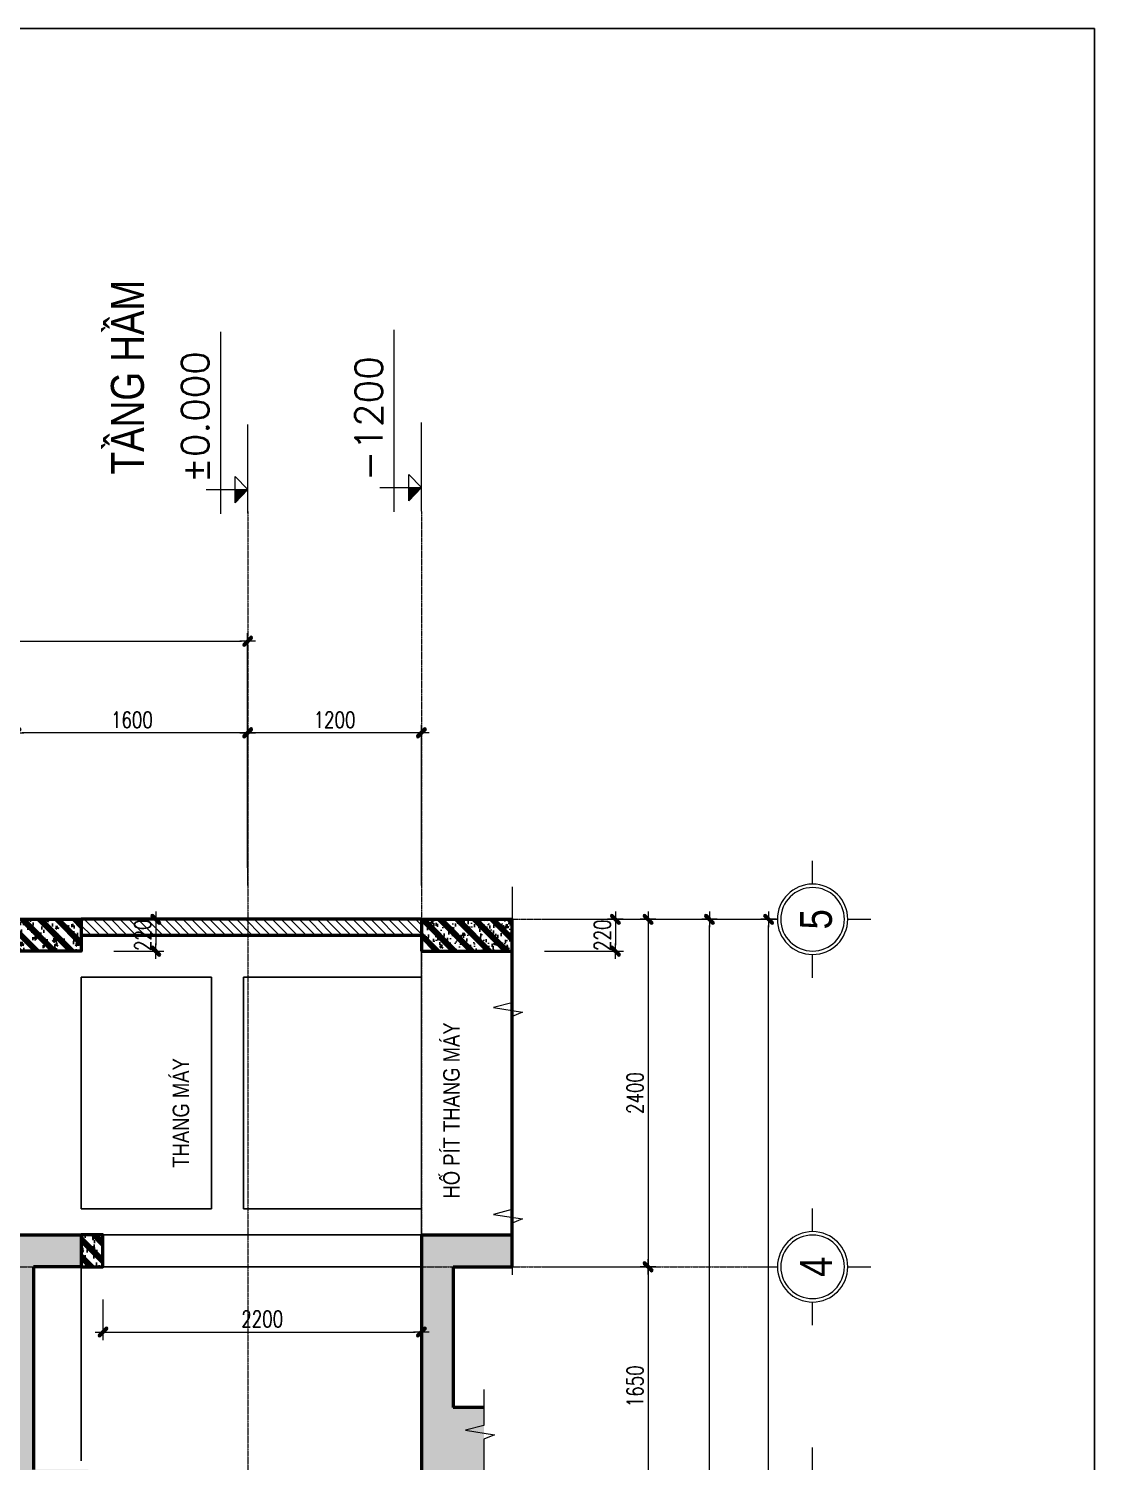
# Model space of a CAD drawing. Extents: x -165145 to 691808, y -202842 to 311040.
# Drawn here: x 72166 to 79529, y 47736 to 57630 of the extents above; entities that cross this region are included whole.
import ezdxf
from ezdxf.enums import TextEntityAlignment as Align

# ---------------------------------------------------------------- set-up
doc = ezdxf.new("R2010")
doc.units = 0
doc.header["$LTSCALE"] = 10
doc.header["$MEASUREMENT"] = 0
doc.linetypes.add('HIDDEN', pattern=[2.3807, 1.587, -0.7937])
doc.linetypes.add('TIM', pattern=[26.01, 10, -3, 0.01, -3, 10])
doc.layers.get('0').update_dxf_attribs({"linetype": 'CONTINUOUS'})
doc.layers.get('Defpoints').update_dxf_attribs({"color": 5, "linetype": 'CONTINUOUS'})
for name, color, linetype, lineweight in [('ARROWS', 1, 'CONTINUOUS', 0), ('DIM', 8, 'CONTINUOUS', 13), ('GE_KC_NETKHUAT', 9, 'HIDDEN', 20), ('netchia', 2, 'CONTINUOUS', 20), ('TEXT', 4, 'CONTINUOUS', 20), ('THAY', 147, 'CONTINUOUS', 25), ('TRUC', 251, 'TIM', 5), ('wall', 7, 'CONTINUOUS', 50)]:
    doc.layers.add(name, color=color, linetype=linetype, lineweight=lineweight)
doc.styles.add('ROMANS', font='romans', dxfattribs={"width": 0.75, "bigfont": 'vns'})
doc.styles.add('VNARIALH', font='', dxfattribs={"width": 0.75})
doc.styles.add('VnArialNarrowH', font='')
doc.styles.add('VNCC-Arial', font='arial.ttf', dxfattribs={"width": 0.8})
doc.styles.get('VNARIALH').set_extended_font_data('.VnArialH')
doc.styles.get('VnArialNarrowH').set_extended_font_data('.VnArial NarrowH')
doc.dimstyles.new('fit0.75', dxfattribs={"dimscale": 0.5625, "dimtxt": 200, "dimasz": 75, "dimexe": 100, "dimexo": 400, "dimgap": 0.03, "dimtad": 0, "dimdec": 0, "dimdsep": 46, "dimtxsty": 'ROMANS', "dimblk": 'alex', "dimcen": 150, "dimclrd": 8, "dimclre": 8, "dimclrt": 7, "dimaunit": 1, "dimadec": 0, "dimazin": 0, "dimtfac": 0.072, "dimtdec": 0, "dimtix": 1, "dimtmove": 2, "dimatfit": 3, "dimldrblk": 'a-01', "dimfxl": 100, "dimtvp": 0.8, "dimtolj": 1, "dimarcsym": 0})
pattern_1 = [(50, (17468.87, 11417.71), (143.45204, -12.5504), [15, -165]), (355, (17468.87, 11417.71), (-27.7503, 150.4384), [12, -132]), (100.4514, (17480.82, 11416.66), (115.7019, 137.8879), [12.748, -140.2284]), (46.1842, (17468.87, 11457.7), (213.4482, -33.1038), [22.5, -247.5]), (96.6356, (17486.66, 11454.95), (186.9325, 194.8236), [19.122, -210.3426]), (351.1842, (17468.87, 11457.7), (186.9324, 194.8237), [18, -198]), (21, (17488.87, 11447.71), (119.3814, -80.5238), [15, -165]), (326, (17488.87, 11447.71), (48.6631, 145.03), [12, -132]), (71.4514, (17498.82, 11441), (168.0445, 64.5061), [12.748, -140.2284]), (37.5, (17468.87, 11417.71), (2.43197, 66.57877), [0, -130.4, 0, -134, 0, -132.5]), (7.5, (17468.87, 11417.71), (52.6139, 78.88234), [0, -76.4, 0, -127.4, 0, -50.5]), (327.5, (17424.27, 11417.71), (106.76449, -4.51097), [0, -50, 0, -156, 0, -207]), (317.5, (17404.27, 11417.71), (116.63723, 20.021), [0, -65, 0, -103.6, 0, -147]), (45, (17468.87, 11417.71), (-60.10408, 60.10408), []), (45, (17468.87, 11442.21), (-60.10408, 60.10408), [])]

# ---------------------------------------------------------------- blocks, each defined once
blk = doc.blocks.new('tentruc')
at = {"layer": 'DIM'}
for p, q in [((0, 311), (0, 516)), ((-516, 0), (-311, 0)), ((-516, 0), (-311, 0)), ((311, 0), (516, 0)), ((311, 0), (516, 0)), ((0, -516), (0, -311))]:
    blk.add_line(p, q, dxfattribs=at)
at = {"layer": 'DIM', "ltscale": 0.5}
blk.add_circle((0, 0), 311, dxfattribs=at)
at = {"layer": 'DIM'}
blk.add_circle((0, 0), 281, dxfattribs=at)
at = {"layer": 'DIM', "color": 7, "linetype": 'ByBlock', "ltscale": 0.5, "style": 'VNARIALH', "width": 1.1}
blk.add_attdef('A', text='', height=281, dxfattribs=at).set_placement((0, -107), align=Align.CENTER)
blk = doc.blocks.new('alex')
at = {"layer": 'ARROWS'}
h = blk.add_hatch(color=1, dxfattribs=at)
edge = h.paths.add_edge_path()
edge.add_line((0.4, 0.74), (-0.74, -0.4))
edge.add_ellipse((-0.57, -0.57), major_axis=(0.17, 0.17), ratio=1, start_angle=90, end_angle=270)
edge.add_line((-0.4, -0.74), (0.74, 0.4))
edge.add_ellipse((0.57, 0.57), major_axis=(0.17, 0.17), ratio=1, start_angle=270, end_angle=450)
blk.add_lwpolyline([(0.4, 0.74), (-0.74, -0.4, 1), (-0.4, -0.74), (0.74, 0.4, 1)], format="xyb", close=True, dxfattribs=at)
at = {"layer": 'netchia', "color": 2}
for p, q in [((1.27, 0), (-1.27, 0)), ((0, -1.27), (0, 1.27))]:
    blk.add_line(p, q, dxfattribs=at)
blk = doc.blocks.new('*D2783')
at = {"layer": 'Defpoints', "color": 0, "ltscale": 3, "transparency": 16777216}
for p in [(70019, 41039.4), (69568.6, 38839.7), (70019, 38839.7)]:
    blk.add_point(p, dxfattribs=at)
at = {"layer": 'DIM', "color": 8, "lineweight": -2, "ltscale": 3, "transparency": 16777216}
for p, q in [((69794, 41039.4), (69512.4, 41039.4)), ((69568.6, 40997.2), (69568.6, 38881.9)), ((69794, 38839.7), (69512.4, 38839.7))]:
    blk.add_line(p, q, dxfattribs=at)
at = {"layer": 'DIM', "color": 8, "lineweight": -2, "ltscale": 3, "transparency": 16777216, "xscale": 42.1875, "yscale": 42.1875, "zscale": 42.1875}
for p, rotation in [((69568.6, 41039.4), 90.00043988019083), ((69568.6, 38839.7), 270.0004398801908)]:
    blk.add_blockref('alex', p, dxfattribs=dict(at, rotation=rotation))
at = {"layer": 'DIM', "color": 7, "ltscale": 3, "transparency": 16777216, "insert": (69658.6, 39939.5), "char_height": 112.5, "attachment_point": 5, "rotation": 270.00044, "style": 'ROMANS'}
blk.add_mtext('\\A1;2200', dxfattribs=at)
blk = doc.blocks.new('a-01')
at = {"layer": 'ARROWS'}
blk.add_hatch(color=256, dxfattribs=at).paths.add_polyline_path([(-1.8, 0.49), (-1.8, -0.49), (0, 0)])
at = {"layer": 'netchia'}
blk.add_lwpolyline([(-1.8, 0.49), (-1.8, -0.49), (0, 0), (0, 0)], close=True, dxfattribs=at)
blk = doc.blocks.new('*D2788')
at = {"layer": 'Defpoints', "color": 0, "ltscale": 3, "transparency": 16777216}
for p in [(72427.2, 40039.8), (73706.6, 40039.9), (72427.2, 38839.8)]:
    blk.add_point(p, dxfattribs=at)
at = {"layer": 'DIM', "color": 8, "lineweight": -2, "ltscale": 3, "transparency": 16777216}
for p, q in [((72652.2, 40039.8), (73762.9, 40039.9)), ((73706.6, 38881.9), (73706.6, 39997.7)), ((72652.2, 38839.8), (73762.9, 38839.8))]:
    blk.add_line(p, q, dxfattribs=at)
at = {"layer": 'DIM', "color": 8, "lineweight": -2, "ltscale": 3, "transparency": 16777216, "xscale": 42.1875, "yscale": 42.1875, "zscale": 42.1875}
for p, rotation in [((73706.6, 40039.9), 90.00043988019083), ((73706.6, 38839.8), 270.0004398801908)]:
    blk.add_blockref('alex', p, dxfattribs=dict(at, rotation=rotation))
at = {"layer": 'DIM', "color": 7, "ltscale": 3, "transparency": 16777216, "insert": (73796.6, 39439.8), "char_height": 112.5, "attachment_point": 5, "rotation": 270.00044, "style": 'ROMANS'}
blk.add_mtext('\\A1;1200', dxfattribs=at)
blk = doc.blocks.new('*D2789')
at = {"layer": 'Defpoints', "color": 0, "ltscale": 3, "transparency": 16777216}
for p in [(72427.1, 41639.4), (73706.6, 41639.4), (72427.2, 40039.8)]:
    blk.add_point(p, dxfattribs=at)
at = {"layer": 'DIM', "color": 8, "lineweight": -2, "ltscale": 3, "transparency": 16777216}
for p, q in [((72652.1, 41639.4), (73762.8, 41639.4)), ((73706.6, 40082), (73706.6, 41597.2)), ((72652.2, 40039.8), (73762.9, 40039.9))]:
    blk.add_line(p, q, dxfattribs=at)
at = {"layer": 'DIM', "color": 8, "lineweight": -2, "ltscale": 3, "transparency": 16777216, "xscale": 42.1875, "yscale": 42.1875, "zscale": 42.1875}
for p, rotation in [((73706.6, 41639.4), 90.00043988019083), ((73706.6, 40039.9), 270.0004398801908)]:
    blk.add_blockref('alex', p, dxfattribs=dict(at, rotation=rotation))
at = {"layer": 'DIM', "color": 7, "ltscale": 3, "transparency": 16777216, "insert": (73796.6, 40839.6), "char_height": 112.5, "attachment_point": 5, "rotation": 270.00044, "style": 'ROMANS'}
blk.add_mtext('\\A1;1600', dxfattribs=at)
blk = doc.blocks.new('*D2802')
at = {"layer": 'Defpoints', "color": 0, "transparency": 16777216}
for p in [(54919, 38424.7), (72419, 38204.8), (72419, 36441.3)]:
    blk.add_point(p, dxfattribs=at)
at = {"layer": 'DIM', "color": 8, "lineweight": -2, "transparency": 16777216}
for p, q in [((54919, 38199.7), (54919, 36385)), ((72419, 37979.8), (72419, 36385)), ((54961.2, 36441.3), (72376.9, 36441.3))]:
    blk.add_line(p, q, dxfattribs=at)
at = {"layer": 'DIM', "color": 8, "lineweight": -2, "transparency": 16777216, "xscale": 42.1875, "yscale": 42.1875, "zscale": 42.1875, "rotation": 180}
blk.add_blockref('alex', (54919, 36441.3), dxfattribs=at)
at = {"layer": 'DIM', "color": 8, "lineweight": -2, "transparency": 16777216, "xscale": 42.1875, "yscale": 42.1875, "zscale": 42.1875}
blk.add_blockref('alex', (72419, 36441.3), dxfattribs=at)
at = {"layer": 'DIM', "color": 7, "transparency": 16777216, "insert": (65569.4, 36531.3), "char_height": 112.5, "attachment_point": 5, "style": 'ROMANS'}
blk.add_mtext('\\A1;17500', dxfattribs=at)
blk = doc.blocks.new('cot0.000')
at = {"linetype": 'ByBlock', "ltscale": 0.5}
blk.add_hatch(color=7, dxfattribs=at).paths.add_polyline_path([(0, 64.9), (-67.1, 64.9), (0, 0)])
at = {"color": 7, "linetype": 'ByBlock', "ltscale": 0.5}
for p, q in [((0, 212.1), (0, 0)), ((-123.6, 138.4), (806.7, 138.4)), ((-121.4, 0), (332.4, 0)), ((0, 0), (-67.1, 64.9)), ((-67.1, 64.9), (67.1, 64.9)), ((0, 0), (67.1, 64.9))]:
    blk.add_line(p, q, dxfattribs=at)
at = {"color": 7, "linetype": 'ByBlock', "ltscale": 0.5, "style": 'ROMANS'}
blk.add_attdef('%%P0.000', (33.1, 198.5), '', height=140.6, dxfattribs=at)
blk = doc.blocks.new('*D2804')
at = {"layer": 'Defpoints', "color": 0, "transparency": 16777216}
for p in [(72418.8, 65089.4), (72548.5, 40039.9), (74339.4, 40039.9)]:
    blk.add_point(p, dxfattribs=at)
at = {"layer": 'DIM', "color": 8, "lineweight": -2, "transparency": 16777216}
for p, q in [((72643.8, 65089.4), (74395.6, 65089.4)), ((74339.4, 65047.2), (74339.4, 40082)), ((72773.5, 40039.9), (74395.6, 40039.9))]:
    blk.add_line(p, q, dxfattribs=at)
at = {"layer": 'DIM', "color": 8, "lineweight": -2, "transparency": 16777216, "xscale": 42.1875, "yscale": 42.1875, "zscale": 42.1875}
for p, rotation in [((74339.4, 65089.4), 90), ((74339.4, 40039.9), 270)]:
    blk.add_blockref('alex', p, dxfattribs=dict(at, rotation=rotation))
at = {"layer": 'DIM', "color": 7, "transparency": 16777216, "insert": (74249.4, 52564.6), "char_height": 112.5, "attachment_point": 5, "rotation": 90, "style": 'ROMANS'}
blk.add_mtext('\\A1;25050', dxfattribs=at)
blk = doc.blocks.new('*D2806')
at = {"layer": 'Defpoints', "color": 0, "transparency": 16777216}
for p in [(57569.1, 37597.8), (72419.1, 37597.9), (72419.1, 36849.7)]:
    blk.add_point(p, dxfattribs=at)
at = {"layer": 'DIM', "color": 8, "lineweight": -2, "transparency": 16777216}
for p, q in [((57569.1, 37372.8), (57569.1, 36793.5)), ((72419.1, 37372.9), (72419.1, 36793.5)), ((57611.2, 36849.7), (72376.9, 36849.7))]:
    blk.add_line(p, q, dxfattribs=at)
at = {"layer": 'DIM', "color": 8, "lineweight": -2, "transparency": 16777216, "xscale": 42.1875, "yscale": 42.1875, "zscale": 42.1875, "rotation": 180}
blk.add_blockref('alex', (57569.1, 36849.7), dxfattribs=at)
at = {"layer": 'DIM', "color": 8, "lineweight": -2, "transparency": 16777216, "xscale": 42.1875, "yscale": 42.1875, "zscale": 42.1875}
blk.add_blockref('alex', (72419.1, 36849.7), dxfattribs=at)
at = {"layer": 'DIM', "color": 7, "transparency": 16777216, "insert": (64994.1, 36939.7), "char_height": 112.5, "attachment_point": 5, "style": 'ROMANS'}
blk.add_mtext('\\A1;14850', dxfattribs=at)
blk = doc.blocks.new('*D2808')
at = {"layer": 'Defpoints', "color": 0, "transparency": 16777216}
for p in [(70019.1, 38213.5), (72419.1, 38214.1), (70019.1, 37273.7)]:
    blk.add_point(p, dxfattribs=at)
at = {"layer": 'DIM', "color": 8, "lineweight": -2, "transparency": 16777216}
for p, q in [((70019.1, 37988.5), (70019.1, 37217.5)), ((72419.1, 37989.1), (72419.1, 37217.5)), ((72376.9, 37273.7), (70061.3, 37273.7))]:
    blk.add_line(p, q, dxfattribs=at)
at = {"layer": 'DIM', "color": 8, "lineweight": -2, "transparency": 16777216, "xscale": 42.1875, "yscale": 42.1875, "zscale": 42.1875, "rotation": 180}
blk.add_blockref('alex', (70019.1, 37273.7), dxfattribs=at)
at = {"layer": 'DIM', "color": 8, "lineweight": -2, "transparency": 16777216, "xscale": 42.1875, "yscale": 42.1875, "zscale": 42.1875}
blk.add_blockref('alex', (72419.1, 37273.7), dxfattribs=at)
at = {"layer": 'DIM', "color": 7, "transparency": 16777216, "insert": (71219.1, 37363.7), "char_height": 112.5, "attachment_point": 5, "style": 'ROMANS'}
blk.add_mtext('\\A1;2400', dxfattribs=at)
blk = doc.blocks.new('*D2809')
at = {"layer": 'Defpoints', "color": 0, "transparency": 16777216}
for p in [(68369.1, 38407.5), (70019.1, 38213.5), (68369.1, 37273.7)]:
    blk.add_point(p, dxfattribs=at)
at = {"layer": 'DIM', "color": 8, "lineweight": -2, "transparency": 16777216}
for p, q in [((68369.1, 38182.5), (68369.1, 37217.5)), ((70019.1, 37988.5), (70019.1, 37217.5)), ((69976.9, 37273.7), (68411.3, 37273.7))]:
    blk.add_line(p, q, dxfattribs=at)
at = {"layer": 'DIM', "color": 8, "lineweight": -2, "transparency": 16777216, "xscale": 42.1875, "yscale": 42.1875, "zscale": 42.1875, "rotation": 180}
blk.add_blockref('alex', (68369.1, 37273.7), dxfattribs=at)
at = {"layer": 'DIM', "color": 8, "lineweight": -2, "transparency": 16777216, "xscale": 42.1875, "yscale": 42.1875, "zscale": 42.1875}
blk.add_blockref('alex', (70019.1, 37273.7), dxfattribs=at)
at = {"layer": 'DIM', "color": 7, "transparency": 16777216, "insert": (69194.1, 37363.7), "char_height": 112.5, "attachment_point": 5, "style": 'ROMANS'}
blk.add_mtext('\\A1;1650', dxfattribs=at)
blk = doc.blocks.new('*D2833')
at = {"layer": 'Defpoints', "color": 0, "transparency": 16777216}
for p in [(72199, 41189.4), (72419, 41189.4), (72199, 40674.7)]:
    blk.add_point(p, dxfattribs=at)
at = {"layer": 'DIM', "color": 8, "lineweight": -2, "transparency": 16777216}
for p, q in [((72199, 40964.4), (72199, 40618.5)), ((72419, 40964.4), (72419, 40618.5)), ((72376.8, 40674.7), (72241.2, 40674.7))]:
    blk.add_line(p, q, dxfattribs=at)
at = {"layer": 'DIM', "color": 8, "lineweight": -2, "transparency": 16777216, "xscale": 42.1875, "yscale": 42.1875, "zscale": 42.1875, "rotation": 180}
blk.add_blockref('alex', (72199, 40674.7), dxfattribs=at)
at = {"layer": 'DIM', "color": 8, "lineweight": -2, "transparency": 16777216, "xscale": 42.1875, "yscale": 42.1875, "zscale": 42.1875}
blk.add_blockref('alex', (72419, 40674.7), dxfattribs=at)
at = {"layer": 'DIM', "color": 7, "transparency": 16777216, "insert": (72309, 40764.7), "char_height": 112.5, "attachment_point": 5, "style": 'ROMANS'}
blk.add_mtext('\\A1;220', dxfattribs=at)
blk = doc.blocks.new('*D2834')
at = {"layer": 'Defpoints', "color": 0, "transparency": 16777216}
for p in [(72199.1, 38214.7), (72419.1, 38214.7), (72199.1, 37499.6)]:
    blk.add_point(p, dxfattribs=at)
at = {"layer": 'DIM', "color": 8, "lineweight": -2, "transparency": 16777216}
for p, q in [((72199.1, 37989.7), (72199.1, 37443.4)), ((72419.1, 37989.7), (72419.1, 37443.4)), ((72376.9, 37499.6), (72241.2, 37499.6))]:
    blk.add_line(p, q, dxfattribs=at)
at = {"layer": 'DIM', "color": 8, "lineweight": -2, "transparency": 16777216, "xscale": 42.1875, "yscale": 42.1875, "zscale": 42.1875, "rotation": 180}
blk.add_blockref('alex', (72199.1, 37499.6), dxfattribs=at)
at = {"layer": 'DIM', "color": 8, "lineweight": -2, "transparency": 16777216, "xscale": 42.1875, "yscale": 42.1875, "zscale": 42.1875}
blk.add_blockref('alex', (72419.1, 37499.6), dxfattribs=at)
at = {"layer": 'DIM', "color": 7, "transparency": 16777216, "insert": (72309.1, 37589.6), "char_height": 112.5, "attachment_point": 5, "style": 'ROMANS'}
blk.add_mtext('\\A1;220', dxfattribs=at)
blk = doc.blocks.new('A$C1e1774cd')
at = {"layer": 'DIM', "ltscale": 3}
h = blk.add_hatch(dxfattribs=at)
h.set_pattern_fill('ANSI31', color=256, scale=350, style=0)
h.set_pattern_definition([(45, (-783941.77, 251135.795), (-30.9359217, 30.9359217), [])])
h.paths.add_polyline_path([(17500, -0.2), (17390, -0.2), (17390, 2349.8), (17500, 2349.8)])
at = {"layer": 'DIM'}
h = blk.add_hatch(dxfattribs=at)
h.set_pattern_fill('AR-SAND', color=256, scale=50, style=0)
h.set_pattern_definition([(37.5, (-1188885, 148041.55), (-3.149668, 96.3411885), [0, -76, 0, -85, 0, -81.25]), (7.5, (-1188885, 148041.55), (88.488835, 141.107303), [0, -41, 0, -68.5, 0, -26.25]), (327.5, (-1188946.5, 148041.55), (155.707093, 0.2829527), [0, -25, 0, -90, 0, -117.5]), (317.5, (-1188946.5, 148041.55), (150.30633, 43.883778), [0, -12.5, 0, -59, 0, -67.5])])
h.paths.add_polyline_path([(17500, 0.2), (17280, 0.2), (17280, -624.9), (17500, -625.5)])
at = {"layer": 'wall', "true_color": 0x79c3b8}
h = blk.add_hatch(dxfattribs=at)
h.set_pattern_fill('BT-01', color=123, scale=20, pattern_type=2)
h.set_pattern_definition([(50, (17469.05, -5882.31), (143.452, -12.5504), [15, -165]), (355, (17469.05, -5882.31), (-27.7503, 150.4384), [12, -132]), (100.4514, (17481, -5883.36), (115.7019, 137.8879), [12.748, -140.2284]), (46.1842, (17469.05, -5842.31), (213.4482, -33.1038), [22.5, -247.5]), (96.6356, (17486.83, -5845.07), (186.9325, 194.8236), [19.122, -210.3426]), (351.1842, (17469.05, -5842.3), (186.9324, 194.8237), [18, -198]), (21, (17489.05, -5852.31), (119.3814, -80.5238), [15, -165]), (326, (17489.05, -5852.31), (48.663, 145.03), [12, -132]), (71.4514, (17499, -5859.02), (168.0445, 64.5061), [12.748, -140.2284]), (37.5, (17469.047, -5882.31), (2.43197, 66.57877), [0, -130.4, 0, -134, 0, -132.5]), (7.5, (17469.05, -5882.31), (52.6139, 78.88234), [0, -76.4, 0, -127.4, 0, -50.5]), (327.5, (17424.447, -5882.31), (106.76449, -4.51097), [0, -50, 0, -156, 0, -207]), (317.5, (17404.45, -5882.31), (116.63723, 20.021), [0, -65, 0, -103.6, 0, -147]), (45, (17469.05, -5882.31), (-60.10408, 60.10408), []), (45, (17469.05, -5857.81), (-60.10408, 60.10408), [])])
h.paths.add_polyline_path([(4380, 2799.7), (4380, 2679.7), (6100.8, 2679.7), (6100.8, 2300.1), (6400.8, 2300.1), (6400.8, 2679.7), (9700.4, 2679.7), (9700.4, 2299.7), (10000.4, 2299.7), (10000.4, 2679.7), (13400, 2680.4), (13400, 2300.4), (13700, 2300.4), (13700, 2680.4), (15100, 2679.8), (15100, 2349.8), (15320, 2349.8), (15320, 2799.8)])
h = blk.add_hatch(dxfattribs=at)
h.set_pattern_fill('BT-01', color=123, scale=20, pattern_type=2)
h.set_pattern_definition(pattern_1)
h.paths.add_polyline_path([(17500, 2799.8), (17390, 2799.8), (17280, 2799.8), (17280, 2349.8), (17500, 2349.8)])
h = blk.add_hatch(dxfattribs=at)
h.set_pattern_fill('BT-01', color=123, scale=20, pattern_type=2)
h.set_pattern_definition(pattern_1)
h.paths.add_polyline_path([(15320, 2199.8), (15320, 2349.8), (15100, 2349.8), (15100, 2199.8)])
h = blk.add_hatch(dxfattribs=at)
h.set_pattern_fill('BT-01', color=123, scale=20, pattern_type=2)
h.set_pattern_definition(pattern_1)
h.paths.add_polyline_path([(14128.4, -219.8), (15100, -219.8), (15100, -626), (15320, -626), (15320, 0.2), (470, 0.1), (250, 0.1), (250, -432.5), (600, -432.5), (600, -219.9), (1800, -219.9), (1800, -432.4), (4321, -432.4), (4321, -219.9), (5346.7, -219.9), (5346.7, -432.4), (7028.7, -432.4), (7028.7, -219.9), (8946.4, -219.9), (8946.4, -432.4), (10628.4, -432.4), (10628.4, -219.9), (12465.7, -219.8), (12465.7, -432.4), (14128.4, -432.3)])
h = blk.add_hatch(dxfattribs=at)
h.set_pattern_fill('BT-01', color=123, scale=20, pattern_type=2)
h.set_pattern_definition(pattern_1)
h.paths.add_polyline_path([(17500, 0.2), (17280, 0.2), (17280, -626), (17500, -626)])
at = {"layer": 'DIM'}
blk.add_line((15320, 0.2), (17280, 0.2), dxfattribs=at)
at = {"layer": 'DIM', "ltscale": 0.05}
for points in [[(14252.4, -430.3), (14004.4, -430.3), (13970.9, -305.3), (13939.9, -504.8), (13909.4, -432.3), (13552.9, -432.3)], [(16696.5, -626), (15496, -624), (15462.5, -499), (15431.5, -698.5), (15401, -626), (15044.5, -626)], [(17724.3, -626), (16923.8, -624), (16890.3, -499), (16859.3, -698.5), (16828.8, -626), (16072.3, -626)]]:
    blk.add_lwpolyline(points, dxfattribs=at)
at = {"layer": 'THAY', "ltscale": 0.05}
for p, q in [((15319.9, 9749.8), (15320, 0.2)), ((15100, 2679.8), (15100, 0.2)), ((17500, 2679.8), (17500, 0.2)), ((15100, 2349.8), (13760, 2350.4)), ((15500, 2349.8), (15500, 1449.8)), ((17100, 2349.8), (15500, 2349.8)), ((17100, 2349.8), (17100, 1449.8)), ((17500, 2349.8), (17280, 2349.8)), ((17100, 1449.8), (15500, 1449.8)), ((15500, 1229.8), (15500, 0.2)), ((17100, 1229.8), (15500, 1229.8)), ((17100, 1229.8), (17100, 0.2))]:
    blk.add_line(p, q, dxfattribs=at)
at = {"layer": 'TRUC', "ltscale": 0.05}
for p, q in [((15099.6, 26250.2), (15100.1, -2458.8)), ((17499.6, 26250.3), (17500.1, -2458.7)), ((20317.3, 1200.3), (-2517.1, 1200)), ((20317.3, 0.3), (-2517, 0))]:
    blk.add_line(p, q, dxfattribs=at)
at = {"layer": 'wall', "ltscale": 0.05}
for p, q in [((15100, 2679.8), (13699.9, 2680.4)), ((15320, 0.2), (470, 0.1)), ((15320, 0.2), (15320, -626)), ((17280, 0.2), (17280, -624.9)), ((17500, 0.2), (17280, 0.2)), ((17500, 0.2), (17500, -625.5)), ((15100, -219.8), (14128.4, -219.8)), ((14128.4, -430.3), (14128.4, -219.8)), ((15100, -219.8), (15100, -626))]:
    blk.add_line(p, q, dxfattribs=at)
at = {"layer": 'wall'}
blk.add_line((15100, -626), (17500, -626), dxfattribs=at)
at = {"layer": 'wall', "ltscale": 0.05}
for points in [[(17499.8, 23449.8), (17500, 2349.8), (17280, 2349.8), (17280, 2799.8)], [(15320, 2799.8), (15320, 2349.8), (15100, 2349.8), (15100, 2679.8)], [(15100, 2349.8), (15100, 2199.8), (15320, 2199.8), (15320, 2349.8)], [(17500, 0.2), (17500, 2349.8), (17390, 2349.8), (17390, 0.2)]]:
    blk.add_lwpolyline(points, dxfattribs=at)
at = {"layer": 'DIM', "ltscale": 0.05}
ref = blk.add_blockref('cot0.000', (20467.6, 1199.8), dxfattribs=dict(at, xscale=1.349999999860302, yscale=1.349999999860302, zscale=1.349999999860302))
ref.add_attrib('%%P0.000', '%%p0.000', (20512.3, 1467.9), dxfattribs={"color": 7, "linetype": 'ByBlock', "ltscale": 0.5, "height": 189.84, "style": 'ROMANS'})
ref = blk.add_blockref('cot0.000', (20481.3, 0.3), dxfattribs=dict(at, xscale=1.349999999860302, yscale=1.349999999860302, zscale=1.349999999860302))
ref.add_attrib('%%P0.000', '-1200', (20525.9, 268.3), dxfattribs={"color": 7, "linetype": 'ByBlock', "ltscale": 0.5, "height": 189.84, "style": 'ROMANS'})
at = {"layer": 'TEXT'}
ref = blk.add_blockref('tentruc', (13450, -2702.4), dxfattribs=dict(at, xscale=-0.78125, yscale=0.78125, zscale=0.78125, rotation=180.0004398684359))
ref.add_attrib('A', '3', dxfattribs={"color": 7, "linetype": 'ByBlock', "ltscale": 0.5, "height": 219.7, "rotation": 0.00044, "style": 'VnArialNarrowH'}).set_placement((13450, -2835.8), align=Align.CENTER)
ref = blk.add_blockref('tentruc', (15100, -2702.4), dxfattribs=dict(at, xscale=-0.78125, yscale=0.78125, zscale=0.78125, rotation=180.0004398684359))
ref.add_attrib('A', '4', dxfattribs={"color": 7, "linetype": 'ByBlock', "ltscale": 0.5, "height": 219.7, "rotation": 0.00044, "style": 'VnArialNarrowH'}).set_placement((15100, -2835.8), align=Align.CENTER)
ref = blk.add_blockref('tentruc', (17500, -2702.3), dxfattribs=dict(at, xscale=-0.78125, yscale=0.78125, zscale=0.78125, rotation=180.0004398684359))
ref.add_attrib('A', '5', dxfattribs={"color": 7, "linetype": 'ByBlock', "ltscale": 0.5, "height": 219.7, "rotation": 0.00044, "style": 'VnArialNarrowH'}).set_placement((17500, -2835.7), align=Align.CENTER)
at = {"layer": 'TEXT', "style": 'VNCC-Arial', "width": 0.8}
blk.add_text('TẦNG HẦM', height=227.81, dxfattribs=at).set_placement((20572.5, 1917.1))
for s, height, p in [('THANG MÁY', 113.91, (15784.4, 1604.5)), ('HỐ PÍT THANG MÁY', 113.906, (15571.6, -264.2))]:
    blk.add_text(s, height=height, rotation=0.00044, dxfattribs=at).set_placement(p)
at = {"layer": 'DIM'}
dim = blk.add_linear_dim(base=(19420.3146, 1200.2889), p1=(17499.7995, 26249.8259), p2=(17629.493, 1200.2889), angle=90, dimstyle='fit0.75', dxfattribs=at)
dim.commit()
dim.dimension.update_dxf_attribs({"geometry": '*D2804', "text_midpoint": (19330.3146, 13725.0574), "insert": (-54919.0476, -38839.5642)})
at = {"layer": 'DIM', "ltscale": 3}
for base, p1, p2, picture, middle, set_off in [((18787.5493, 2799.8301), (17508.1154, 1200.2838), (17508.0996, 2799.8203), '*D2789', (18877.5554, 2000.0625), (-54919.0476, -38839.5642)), ((14649.6, 0.2), (15100, 2199.8), (15100, 0.2), '*D2783', (14739.6, 1100), (-54919, -38839.6)), ((18787.6, 1200.3), (17508.1, 0.2), (17508.1, 1200.3), '*D2788', (18877.6, 600.2), (-54919, -38839.6))]:
    dim = blk.add_linear_dim(base=base, p1=p1, p2=p2, angle=90.00044, dimstyle='fit0.75', dxfattribs=at)
    dim.commit()
    dim.dimension.update_dxf_attribs({"geometry": picture, "text_midpoint": middle, "insert": set_off})
at = {"layer": 'DIM'}
for base, p1, p2, picture, middle in [((17280, 1835.2), (17500, 2349.8), (17280, 2349.8), '*D2833', (17390, 1925.2)), ((13450.1, -1565.8), (15100.1, -626), (13450.1, -432.1), '*D2809', (14275.1, -1475.8)), ((15100.1, -1565.8), (17500.1, -625.5), (15100.1, -626), '*D2808', (16300.1, -1475.8)), ((17280, -1339.9), (17500, -624.9), (17280, -624.9), '*D2834', (17390, -1249.9)), ((17500, -1989.8), (2650, -1241.8), (17500, -1241.7), '*D2806', (10075, -1899.8))]:
    dim = blk.add_linear_dim(base=base, p1=p1, p2=p2, dimstyle='fit0.75', dxfattribs=at)
    dim.commit()
    dim.dimension.update_dxf_attribs({"geometry": picture, "text_midpoint": middle, "insert": (-54919, -38839.6)})
dim = blk.add_linear_dim(base=(17500, -2398.3), p1=(0, -414.9), p2=(17500, -634.8), dimstyle='fit0.75', dxfattribs=at)
dim.commit()
dim.dimension.update_dxf_attribs({"geometry": '*D2802', "text_midpoint": (10650.3, -2308.3), "dimtype": 128, "insert": (-54919, -38839.6)})

msp = doc.modelspace()

# ---------------------------------------------------------------- linework, layer by layer
at = {"layer": 'Defpoints'}
msp.add_lwpolyline([(45028.61403, 57630.46775), (79528.61403, 57630.46775), (79528.61403, 28930.46775), (45028.61403, 28930.46775)], close=True, dxfattribs=at)

# ---------------------------------------------------------------- block references
at = {"layer": 'GE_KC_NETKHUAT', "rotation": 90}
msp.add_blockref('A$C1e1774cd', (74879.76299, 33979.75393), dxfattribs=at)

doc.saveas('drawing.dxf')
